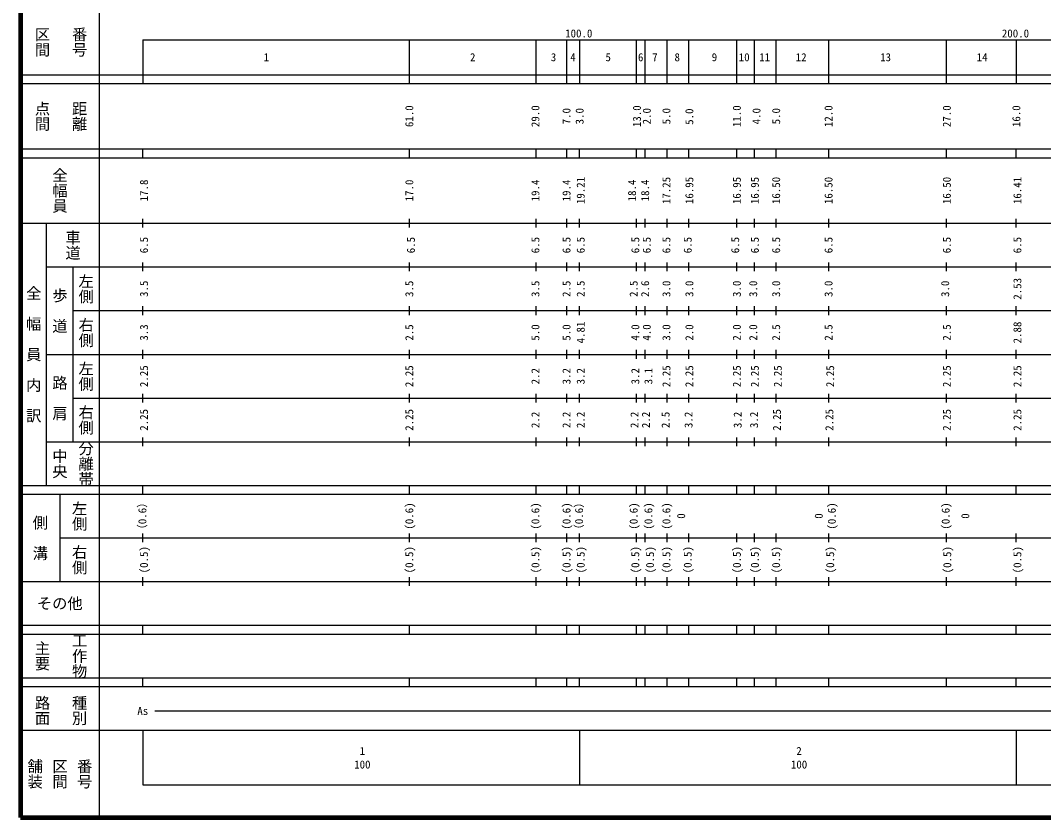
# Model space of a CAD drawing. Units: millimetres on the paper. Extents: x 40 to 680, y 20 to 380.
# Drawn here: x 40 to 274.3, y 20 to 202.4 of the extents above; entities that cross this region are included whole.
import ezdxf
from ezdxf.enums import TextEntityAlignment as Align

# ---------------------------------------------------------------- set-up
doc = ezdxf.new("R2010")
doc.units = ezdxf.units.MM
doc.layers.add('M-TTL', color=2, linetype='Continuous', lineweight=140)
doc.layers.add('M-TTL-BAND', color=7, linetype='Continuous', lineweight=25)
doc.styles.add('@ＭＳ ゴシック', font='')
doc.styles.add('ＭＳ ゴシック', font='')
doc.styles.get('@ＭＳ ゴシック').set_extended_font_data('@MS Gothic')
doc.styles.get('ＭＳ ゴシック').set_extended_font_data('MS Gothic')

msp = doc.modelspace()

# ---------------------------------------------------------------- linework, layer by layer
at = {"layer": 'M-TTL'}
for p, q in [((40, 380), (40, 20)), ((40, 20), (680, 20))]:
    msp.add_line(p, q, dxfattribs=at)
at = {"layer": 'M-TTL-BAND'}
for p, q in [((58, 370), (58, 20)), ((68, 198), (579, 198)), ((68, 198), (68, 188)), ((129, 198), (129, 188)), ((158, 198), (158, 188)), ((165, 198), (165, 188)), ((168, 198), (168, 188)), ((181, 198), (181, 188)), ((183, 198), (183, 188)), ((188, 198), (188, 188)), ((193, 198), (193, 188)), ((204, 198), (204, 188)), ((208, 198), (208, 188)), ((213, 198), (213, 188)), ((225, 198), (225, 188)), ((252, 198), (252, 188)), ((268, 198), (268, 188)), ((40, 190), (579, 190)), ((40, 188), (579, 188)), ((40, 173), (579, 173)), ((68, 171), (68, 173)), ((129, 173), (129, 171)), ((158, 173), (158, 171)), ((165, 173), (165, 171)), ((168, 171), (168, 173)), ((181, 173), (181, 171)), ((183, 173), (183, 171)), ((188, 173), (188, 171)), ((193, 173), (193, 171)), ((204, 173), (204, 171)), ((208, 173), (208, 171)), ((213, 173), (213, 171)), ((225, 173), (225, 171)), ((252, 173), (252, 171)), ((268, 171), (268, 173)), ((40, 171), (579, 171)), ((68, 155), (68, 157)), ((129, 157), (129, 155)), ((158, 157), (158, 155)), ((165, 157), (165, 155)), ((168, 155), (168, 157)), ((181, 157), (181, 155)), ((183, 157), (183, 155)), ((188, 157), (188, 155)), ((193, 157), (193, 155)), ((204, 157), (204, 155)), ((208, 157), (208, 155)), ((213, 157), (213, 155)), ((225, 157), (225, 155)), ((252, 157), (252, 155)), ((268, 155), (268, 157)), ((40, 156), (579, 156)), ((46, 96), (46, 156)), ((46, 146), (579, 146)), ((52, 146), (52, 106)), ((68, 145), (68, 147)), ((129, 147), (129, 145)), ((158, 147), (158, 145)), ((165, 147), (165, 145)), ((168, 145), (168, 147)), ((181, 147), (181, 145)), ((183, 147), (183, 145)), ((188, 147), (188, 145)), ((193, 147), (193, 145)), ((204, 147), (204, 145)), ((208, 147), (208, 145)), ((213, 147), (213, 145)), ((225, 147), (225, 145)), ((252, 147), (252, 145)), ((268, 145), (268, 147)), ((52, 136), (579, 136)), ((68, 135), (68, 137)), ((129, 137), (129, 135)), ((158, 137), (158, 135)), ((165, 137), (165, 135)), ((168, 135), (168, 137)), ((181, 137), (181, 135)), ((183, 137), (183, 135)), ((188, 137), (188, 135)), ((193, 137), (193, 135)), ((204, 137), (204, 135)), ((208, 137), (208, 135)), ((213, 137), (213, 135)), ((225, 137), (225, 135)), ((252, 137), (252, 135)), ((268, 135), (268, 137)), ((68, 125), (68, 127)), ((129, 127), (129, 125)), ((158, 127), (158, 125)), ((165, 127), (165, 125)), ((168, 125), (168, 127)), ((181, 127), (181, 125)), ((183, 127), (183, 125)), ((188, 127), (188, 125)), ((193, 127), (193, 125)), ((204, 127), (204, 125)), ((208, 127), (208, 125)), ((213, 127), (213, 125)), ((225, 127), (225, 125)), ((252, 127), (252, 125)), ((268, 125), (268, 127)), ((46, 126), (579, 126)), ((52, 116), (579, 116)), ((68, 115), (68, 117)), ((129, 117), (129, 115)), ((158, 117), (158, 115)), ((165, 117), (165, 115)), ((168, 115), (168, 117)), ((181, 117), (181, 115)), ((183, 117), (183, 115)), ((188, 117), (188, 115)), ((193, 117), (193, 115)), ((204, 117), (204, 115)), ((208, 117), (208, 115)), ((213, 117), (213, 115)), ((225, 117), (225, 115)), ((252, 117), (252, 115)), ((268, 115), (268, 117)), ((46, 106), (579, 106)), ((68, 105), (68, 107)), ((129, 107), (129, 105)), ((158, 107), (158, 105)), ((165, 107), (165, 105)), ((168, 105), (168, 107)), ((181, 107), (181, 105)), ((183, 107), (183, 105)), ((188, 107), (188, 105)), ((193, 107), (193, 105)), ((204, 107), (204, 105)), ((208, 107), (208, 105)), ((213, 107), (213, 105)), ((225, 107), (225, 105)), ((252, 107), (252, 105)), ((268, 105), (268, 107)), ((40, 96), (579, 96)), ((40, 94), (579, 94)), ((49, 94), (49, 74)), ((68, 94), (68, 96)), ((129, 96), (129, 94)), ((158, 96), (158, 94)), ((165, 96), (165, 94)), ((168, 94), (168, 96)), ((181, 96), (181, 94)), ((183, 96), (183, 94)), ((188, 96), (188, 94)), ((193, 96), (193, 94)), ((204, 96), (204, 94)), ((208, 96), (208, 94)), ((213, 96), (213, 94)), ((225, 96), (225, 94)), ((252, 96), (252, 94)), ((268, 94), (268, 96)), ((68, 83), (68, 85)), ((129, 85), (129, 83)), ((158, 85), (158, 83)), ((165, 85), (165, 83)), ((168, 83), (168, 85)), ((181, 85), (181, 83)), ((183, 85), (183, 83)), ((188, 85), (188, 83)), ((193, 85), (193, 83)), ((204, 85), (204, 83)), ((208, 85), (208, 83)), ((213, 85), (213, 83)), ((225, 85), (225, 83)), ((252, 85), (252, 83)), ((268, 83), (268, 85)), ((49, 84), (579, 84)), ((68, 73), (68, 75)), ((129, 75), (129, 73)), ((158, 75), (158, 73)), ((165, 75), (165, 73)), ((168, 73), (168, 75)), ((181, 75), (181, 73)), ((183, 75), (183, 73)), ((188, 75), (188, 73)), ((193, 75), (193, 73)), ((204, 75), (204, 73)), ((208, 75), (208, 73)), ((213, 75), (213, 73)), ((225, 75), (225, 73)), ((252, 75), (252, 73)), ((268, 73), (268, 75)), ((40, 74), (579, 74)), ((40, 64), (579, 64)), ((68, 62), (68, 64)), ((129, 64), (129, 62)), ((158, 64), (158, 62)), ((165, 64), (165, 62)), ((168, 62), (168, 64)), ((181, 64), (181, 62)), ((183, 64), (183, 62)), ((188, 64), (188, 62)), ((193, 64), (193, 62)), ((204, 64), (204, 62)), ((208, 64), (208, 62)), ((213, 64), (213, 62)), ((225, 64), (225, 62)), ((252, 64), (252, 62)), ((268, 62), (268, 64)), ((40, 62), (579, 62)), ((40, 52), (579, 52)), ((68, 50), (68, 52)), ((129, 52), (129, 50)), ((158, 52), (158, 50)), ((165, 52), (165, 50)), ((168, 50), (168, 52)), ((181, 52), (181, 50)), ((183, 52), (183, 50)), ((188, 52), (188, 50)), ((193, 52), (193, 50)), ((204, 52), (204, 50)), ((208, 52), (208, 50)), ((213, 52), (213, 50)), ((225, 52), (225, 50)), ((252, 52), (252, 50)), ((268, 50), (268, 52)), ((40, 50), (579, 50)), ((70.805, 44.406), (331.835, 44.406)), ((40, 40), (579, 40)), ((68, 40), (68, 27.5)), ((168, 40), (168, 27.5)), ((268, 40), (268, 27.5)), ((68, 27.5), (579, 27.5))]:
    msp.add_line(p, q, dxfattribs=at)

# ---------------------------------------------------------------- texts
for s, height, rotation, style, p in [('区間', 2.566, 270, '@ＭＳ ゴシック', (45, 197.5)), ('番号', 2.566, 270, '@ＭＳ ゴシック', (53.5, 197.5)), ('点間', 2.566, 270, '@ＭＳ ゴシック', (45, 180.5)), ('距離', 2.566, 270, '@ＭＳ ゴシック', (53.5, 180.5)), ('61.0', 1.833, 90, 'ＭＳ ゴシック', (129.031, 180.5)), ('29.0', 1.833, 90, 'ＭＳ ゴシック', (157.907, 180.5)), ('13.0', 1.833, 90, 'ＭＳ ゴシック', (181.158, 180.5)), ('11.0', 1.833, 90, 'ＭＳ ゴシック', (204.033, 180.5)), ('12.0', 1.833, 90, 'ＭＳ ゴシック', (225.034, 180.5)), ('27.0', 1.833, 90, 'ＭＳ ゴシック', (252.119, 180.5)), ('16.0', 1.833, 90, 'ＭＳ ゴシック', (268.031, 180.5)), ('7.0', 1.833, 90, 'ＭＳ ゴシック', (165.032, 180.5)), ('3.0', 1.833, 90, 'ＭＳ ゴシック', (168.031, 180.5)), ('2.0', 1.833, 90, 'ＭＳ ゴシック', (183.408, 180.5)), ('5.0', 1.833, 90, 'ＭＳ ゴシック', (187.908, 180.5)), ('5.0', 1.833, 90, 'ＭＳ ゴシック', (193.158, 180.399)), ('4.0', 1.833, 90, 'ＭＳ ゴシック', (208.534, 180.5)), ('5.0', 1.833, 90, 'ＭＳ ゴシック', (213.034, 180.5)), ('全幅員', 2.566, 270, '@ＭＳ ゴシック', (49, 163.5)), ('19.21', 1.833, 90, 'ＭＳ ゴシック', (168.279, 163.5)), ('17.25', 1.833, 90, 'ＭＳ ゴシック', (187.908, 163.5)), ('16.95', 1.833, 90, 'ＭＳ ゴシック', (193.158, 163.5)), ('16.95', 1.833, 90, 'ＭＳ ゴシック', (204.033, 163.5)), ('16.95', 1.833, 90, 'ＭＳ ゴシック', (208.159, 163.5)), ('16.50', 1.833, 90, 'ＭＳ ゴシック', (213.034, 163.5)), ('16.50', 1.833, 90, 'ＭＳ ゴシック', (225.034, 163.5)), ('16.50', 1.833, 90, 'ＭＳ ゴシック', (252.119, 163.5)), ('16.41', 1.833, 90, 'ＭＳ ゴシック', (268.279, 163.5)), ('17.8', 1.833, 90, 'ＭＳ ゴシック', (68.279, 163.5)), ('17.0', 1.833, 90, 'ＭＳ ゴシック', (129.031, 163.5)), ('19.4', 1.833, 90, 'ＭＳ ゴシック', (157.907, 163.5)), ('19.4', 1.833, 90, 'ＭＳ ゴシック', (165.032, 163.5)), ('18.4', 1.833, 90, 'ＭＳ ゴシック', (180.033, 163.5)), ('18.4', 1.833, 90, 'ＭＳ ゴシック', (183.033, 163.5)), ('車道', 2.566, 270, '@ＭＳ ゴシック', (52, 151)), ('6.5', 1.833, 90, 'ＭＳ ゴシック', (68.279, 151)), ('6.5', 1.833, 90, 'ＭＳ ゴシック', (129.406, 151)), ('6.5', 1.833, 90, 'ＭＳ ゴシック', (157.907, 151)), ('6.5', 1.833, 90, 'ＭＳ ゴシック', (165.032, 151)), ('6.5', 1.833, 90, 'ＭＳ ゴシック', (168.279, 151)), ('6.5', 1.833, 90, 'ＭＳ ゴシック', (180.783, 151)), ('6.5', 1.833, 90, 'ＭＳ ゴシック', (183.408, 151)), ('6.5', 1.833, 90, 'ＭＳ ゴシック', (187.908, 151)), ('6.5', 1.833, 90, 'ＭＳ ゴシック', (192.783, 151)), ('6.5', 1.833, 90, 'ＭＳ ゴシック', (203.658, 151)), ('6.5', 1.833, 90, 'ＭＳ ゴシック', (208.159, 151)), ('6.5', 1.833, 90, 'ＭＳ ゴシック', (213.034, 151)), ('6.5', 1.833, 90, 'ＭＳ ゴシック', (225.034, 151)), ('6.5', 1.833, 90, 'ＭＳ ゴシック', (252.119, 151)), ('6.5', 1.833, 90, 'ＭＳ ゴシック', (268.279, 151)), ('左側', 2.566, 270, '@ＭＳ ゴシック', (55, 141)), ('2.53', 1.833, 90, 'ＭＳ ゴシック', (268.279, 141)), ('全\u3000幅\u3000員\u3000内\u3000訳', 2.566, 270, '@ＭＳ ゴシック', (43, 126)), ('歩\u3000道', 2.566, 270, '@ＭＳ ゴシック', (49, 136)), ('3.5', 1.833, 90, 'ＭＳ ゴシック', (68.279, 141)), ('3.5', 1.833, 90, 'ＭＳ ゴシック', (129.031, 141)), ('3.5', 1.833, 90, 'ＭＳ ゴシック', (157.907, 141)), ('2.5', 1.833, 90, 'ＭＳ ゴシック', (165.032, 141)), ('2.5', 1.833, 90, 'ＭＳ ゴシック', (168.279, 141)), ('2.5', 1.833, 90, 'ＭＳ ゴシック', (180.408, 141)), ('2.6', 1.833, 90, 'ＭＳ ゴシック', (183.033, 141)), ('3.0', 1.833, 90, 'ＭＳ ゴシック', (187.908, 141)), ('3.0', 1.833, 90, 'ＭＳ ゴシック', (193.158, 141)), ('3.0', 1.833, 90, 'ＭＳ ゴシック', (204.033, 141)), ('3.0', 1.833, 90, 'ＭＳ ゴシック', (207.784, 141)), ('3.0', 1.833, 90, 'ＭＳ ゴシック', (213.034, 141)), ('3.0', 1.833, 90, 'ＭＳ ゴシック', (225.034, 141)), ('3.0', 1.833, 90, 'ＭＳ ゴシック', (251.744, 141)), ('右側', 2.566, 270, '@ＭＳ ゴシック', (55, 131)), ('3.3', 1.833, 90, 'ＭＳ ゴシック', (68.279, 131)), ('2.5', 1.833, 90, 'ＭＳ ゴシック', (129.031, 131)), ('5.0', 1.833, 90, 'ＭＳ ゴシック', (157.907, 131)), ('5.0', 1.833, 90, 'ＭＳ ゴシック', (165.032, 131)), ('4.81', 1.833, 90, 'ＭＳ ゴシック', (168.279, 131)), ('4.0', 1.833, 90, 'ＭＳ ゴシック', (180.783, 131)), ('4.0', 1.833, 90, 'ＭＳ ゴシック', (183.408, 131)), ('3.0', 1.833, 90, 'ＭＳ ゴシック', (187.908, 131)), ('2.0', 1.833, 90, 'ＭＳ ゴシック', (193.158, 131)), ('2.0', 1.833, 90, 'ＭＳ ゴシック', (204.033, 131)), ('2.0', 1.833, 90, 'ＭＳ ゴシック', (207.784, 131)), ('2.5', 1.833, 90, 'ＭＳ ゴシック', (213.034, 131)), ('2.5', 1.833, 90, 'ＭＳ ゴシック', (225.034, 131)), ('2.5', 1.833, 90, 'ＭＳ ゴシック', (252.119, 131)), ('2.88', 1.833, 90, 'ＭＳ ゴシック', (268.279, 131)), ('左側', 2.566, 270, '@ＭＳ ゴシック', (55, 121)), ('2.25', 1.833, 90, 'ＭＳ ゴシック', (68.279, 121)), ('2.25', 1.833, 90, 'ＭＳ ゴシック', (129.031, 121)), ('2.2', 1.833, 90, 'ＭＳ ゴシック', (157.907, 121)), ('3.2', 1.833, 90, 'ＭＳ ゴシック', (165.032, 121)), ('3.2', 1.833, 90, 'ＭＳ ゴシック', (168.279, 121)), ('3.2', 1.833, 90, 'ＭＳ ゴシック', (180.783, 121)), ('3.1', 1.833, 90, 'ＭＳ ゴシック', (183.783, 121)), ('2.25', 1.833, 90, 'ＭＳ ゴシック', (187.908, 121)), ('2.25', 1.833, 90, 'ＭＳ ゴシック', (193.158, 121)), ('2.25', 1.833, 90, 'ＭＳ ゴシック', (204.033, 121)), ('2.25', 1.833, 90, 'ＭＳ ゴシック', (208.159, 121)), ('2.25', 1.833, 90, 'ＭＳ ゴシック', (213.409, 121)), ('2.25', 1.833, 90, 'ＭＳ ゴシック', (225.409, 121)), ('2.25', 1.833, 90, 'ＭＳ ゴシック', (252.119, 121)), ('2.25', 1.833, 90, 'ＭＳ ゴシック', (268.279, 121)), ('路\u3000肩', 2.566, 270, '@ＭＳ ゴシック', (49, 116)), ('右側', 2.566, 270, '@ＭＳ ゴシック', (55, 111)), ('2.25', 1.833, 90, 'ＭＳ ゴシック', (68.279, 111)), ('2.25', 1.833, 90, 'ＭＳ ゴシック', (129.031, 111)), ('2.2', 1.833, 90, 'ＭＳ ゴシック', (157.907, 111)), ('2.2', 1.833, 90, 'ＭＳ ゴシック', (165.032, 111)), ('2.2', 1.833, 90, 'ＭＳ ゴシック', (168.279, 111)), ('2.2', 1.833, 90, 'ＭＳ ゴシック', (180.595, 111)), ('2.2', 1.833, 90, 'ＭＳ ゴシック', (183.22, 111)), ('2.5', 1.833, 90, 'ＭＳ ゴシック', (187.72, 111)), ('3.2', 1.833, 90, 'ＭＳ ゴシック', (192.971, 111)), ('3.2', 1.833, 90, 'ＭＳ ゴシック', (204.221, 111)), ('3.2', 1.833, 90, 'ＭＳ ゴシック', (207.971, 111)), ('2.25', 1.833, 90, 'ＭＳ ゴシック', (213.221, 111)), ('2.25', 1.833, 90, 'ＭＳ ゴシック', (225.222, 111)), ('2.25', 1.833, 90, 'ＭＳ ゴシック', (252.119, 111)), ('2.25', 1.833, 90, 'ＭＳ ゴシック', (268.279, 111)), ('分離帯', 2.566, 270, '@ＭＳ ゴシック', (55, 101)), ('中央', 2.566, 270, '@ＭＳ ゴシック', (49, 101)), ('左側', 2.566, 270, '@ＭＳ ゴシック', (53.5, 89)), ('（0.6）', 1.833, 90, 'ＭＳ ゴシック', (67.904, 89)), ('(0.6)', 1.833, 90, 'ＭＳ ゴシック', (129.031, 89)), ('(0.6)', 1.833, 90, 'ＭＳ ゴシック', (157.907, 89)), ('(0.6)', 1.833, 90, 'ＭＳ ゴシック', (165.032, 89)), ('（0.6）', 1.833, 90, 'ＭＳ ゴシック', (167.904, 89)), ('(0.6)', 1.833, 90, 'ＭＳ ゴシック', (180.408, 89)), ('(0.6)', 1.833, 90, 'ＭＳ ゴシック', (183.783, 89)), ('(0.6)', 1.833, 90, 'ＭＳ ゴシック', (187.908, 89)), ('(0.6)', 1.833, 90, 'ＭＳ ゴシック', (225.784, 89)), ('(0.6)', 1.833, 90, 'ＭＳ ゴシック', (251.848, 89)), ('側\u3000溝', 2.566, 270, '@ＭＳ ゴシック', (44.5, 84)), ('0', 1.833, 90, 'ＭＳ ゴシック', (191.283, 89)), ('0', 1.833, 90, 'ＭＳ ゴシック', (222.784, 89)), ('0', 1.833, 90, 'ＭＳ ゴシック', (256.348, 89)), ('右側', 2.566, 270, '@ＭＳ ゴシック', (53.5, 79)), ('(0.5)', 1.833, 90, 'ＭＳ ゴシック', (68.279, 79)), ('(0.5)', 1.833, 90, 'ＭＳ ゴシック', (129.031, 79)), ('(0.5)', 1.833, 90, 'ＭＳ ゴシック', (157.907, 79)), ('(0.5)', 1.833, 90, 'ＭＳ ゴシック', (165.032, 79)), ('(0.5)', 1.833, 90, 'ＭＳ ゴシック', (168.279, 79)), ('(0.5)', 1.833, 90, 'ＭＳ ゴシック', (180.783, 79)), ('(0.5)', 1.833, 90, 'ＭＳ ゴシック', (184.158, 79)), ('(0.5)', 1.833, 90, 'ＭＳ ゴシック', (187.908, 79)), ('(0.5)', 1.833, 90, 'ＭＳ ゴシック', (192.783, 79)), ('(0.5)', 1.833, 90, 'ＭＳ ゴシック', (204.033, 79)), ('(0.5)', 1.833, 90, 'ＭＳ ゴシック', (208.159, 79)), ('(0.5)', 1.833, 90, 'ＭＳ ゴシック', (213.034, 79)), ('(0.5)', 1.833, 90, 'ＭＳ ゴシック', (225.409, 79)), ('(0.5)', 1.833, 90, 'ＭＳ ゴシック', (252.223, 79)), ('(0.5)', 1.833, 90, 'ＭＳ ゴシック', (268.279, 79)), ('工作物', 2.566, 270, '@ＭＳ ゴシック', (53.5, 57)), ('主要', 2.566, 270, '@ＭＳ ゴシック', (45, 57)), ('路面', 2.566, 270, '@ＭＳ ゴシック', (45, 44.5)), ('種別', 2.566, 270, '@ＭＳ ゴシック', (53.5, 44.5)), ('舗装', 2.566, 270, '@ＭＳ ゴシック', (43.333, 30)), ('区間', 2.566, 270, '@ＭＳ ゴシック', (49, 30)), ('番号', 2.566, 270, '@ＭＳ ゴシック', (54.667, 30))]:
    msp.add_text(s, height=height, rotation=rotation, dxfattribs=dict(at, style=style)).set_placement(p, align=Align.MIDDLE_CENTER)
at = {"layer": 'M-TTL-BAND', "style": 'ＭＳ ゴシック'}
for s, height, p in [('100.0', 1.833, (167.844, 199.445)), ('200.0', 1.833, (267.844, 199.445)), ('1', 1.833, (96.308, 194)), ('2', 1.833, (143.56, 194)), ('3', 1.833, (162.061, 194)), ('4', 1.833, (166.513, 194)), ('5', 1.833, (174.586, 194)), ('6', 1.833, (182.025, 194)), ('7', 1.833, (185.284, 194)), ('8', 1.833, (190.395, 194)), ('9', 1.833, (198.914, 194)), ('10', 1.833, (205.729, 194)), ('11', 1.833, (210.396, 194)), ('12', 1.833, (218.767, 194)), ('13', 1.833, (238.101, 194)), ('14', 1.833, (260.216, 194)), ('その他', 2.566, (49, 69)), ('As', 1.833, (68.006, 44.406)), ('1', 1.833, (118.288, 35.238)), ('2', 1.833, (218.288, 35.238)), ('100', 1.833, (118.288, 32.131)), ('100', 1.833, (218.288, 32.131))]:
    msp.add_text(s, height=height, dxfattribs=at).set_placement(p, align=Align.MIDDLE_CENTER)

doc.saveas('drawing.dxf')
